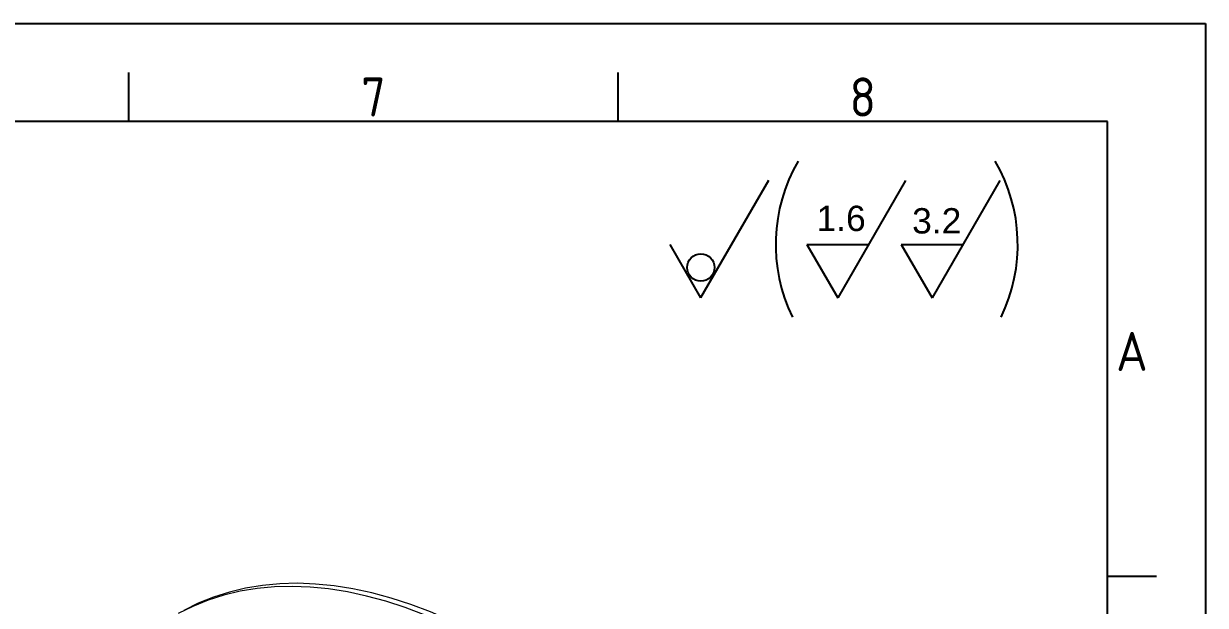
# Model space of a CAD drawing. Header units: millimetres. Extents: x 1404 to 2252, y 1260 to 1860.
# Drawn here: x 2007.9 to 2251.5, y 1739.6 to 1859.6 of the extents above; entities that cross this region are included whole.
import ezdxf
from ezdxf.enums import TextEntityAlignment as Align

# ---------------------------------------------------------------- set-up
doc = ezdxf.new("R2010")
doc.units = ezdxf.units.MM
doc.linetypes.add('ACAD_ISO05W100', pattern=[33, 24, -3, 0, -3, 0, -3])
doc.layers.add('AM_5', color=3, linetype='Continuous', lineweight=25)
doc.layers.add('AM_BOR', color=2, linetype='ACAD_ISO05W100', lineweight=35)
doc.styles.add('ACISOTS', font='isocp.shx', dxfattribs={"height": 1})
doc.styles.get("Standard").update_dxf_attribs({"font": 'arial.ttf'})

# ---------------------------------------------------------------- blocks, each defined once
blk = doc.blocks.new('A3 ZTL')
for p, q in [((401.17, 280.82), (19.57, 280.82)), ((401.17, 9.78), (401.17, 280.82))]:
    blk.add_line(p, q)
at = {"layer": 'AM_BOR', "color": 135, "linetype": 'Continuous', "lineweight": 25}
for p, q in [((0, 290.61), (410.96, 290.61)), ((410.96, 290.61), (410.96, 0))]:
    blk.add_line(p, q, dxfattribs=at)
at = {"layer": 'AM_BOR', "color": 135, "lineweight": 25}
for p, q in [((303.33, 280.82), (303.33, 285.71)), ((352.25, 280.82), (352.25, 285.71)), ((406.07, 235.32), (401.17, 235.32))]:
    blk.add_line(p, q, dxfattribs=at)
at = {"layer": 'AM_BOR', "color": 135, "lineweight": 25, "style": 'ACISOTS'}
for s, p in [('7', (327.79, 283.27)), ('8', (376.71, 283.27)), ('A', (403.62, 257.83))]:
    blk.add_text(s, height=3.91, dxfattribs=at).set_placement(p, align=Align.MIDDLE)

msp = doc.modelspace()

# ---------------------------------------------------------------- linework, layer by layer
at = {"color": 7, "linetype": 'Continuous', "lineweight": 15, "flags": 128}
for points in [[(2104.079, 1732.325), (2099.962, 1734.528), (2095.857, 1736.512), (2091.77, 1738.276), (2087.71, 1739.814), (2083.686, 1741.124), (2079.704, 1742.204), (2075.774, 1743.05), (2071.902, 1743.663), (2068.096, 1744.039), (2064.364, 1744.18), (2060.714, 1744.083), (2057.152, 1743.75), (2053.686, 1743.181), (2050.322, 1742.378), (2047.068, 1741.341), (2043.928, 1740.073), (2040.911, 1738.577)], [(2102.965, 1731.682), (2098.849, 1733.885), (2094.743, 1735.869), (2090.656, 1737.633), (2086.597, 1739.171), (2082.572, 1740.481), (2078.59, 1741.561), (2074.66, 1742.408), (2070.788, 1743.02), (2066.982, 1743.396), (2063.251, 1743.537), (2059.6, 1743.44), (2056.038, 1743.107), (2052.572, 1742.538), (2049.208, 1741.735), (2045.954, 1740.698), (2042.815, 1739.43), (2039.798, 1737.934)]]:
    msp.add_lwpolyline(points, dxfattribs=at)
at = {"layer": 'AM_5'}
for p, q in [((2161.436, 1827.253), (2147.468, 1803.061)), ((2189.706, 1827.253), (2175.738, 1803.061)), ((2209.141, 1827.253), (2195.173, 1803.061)), ((2141.119, 1814.057), (2147.468, 1803.061)), ((2169.389, 1814.057), (2182.087, 1814.057)), ((2169.389, 1814.057), (2175.738, 1803.061)), ((2188.824, 1814.057), (2201.522, 1814.057)), ((2188.824, 1814.057), (2195.173, 1803.061))]:
    msp.add_line(p, q, dxfattribs=at)
msp.add_circle((2147.492, 1809.292), 2.816, dxfattribs=at)
for centre, start, end in [((2197.126, 1814.033), 149.81687, 205.95777), ((2178.643, 1814.033), 334.04223, 30.18313)]:
    msp.add_arc(centre, 34.192, start, end, dxfattribs=at)

# ---------------------------------------------------------------- block references
at = {"linetype": 'ByBlock', "lineweight": 0, "xscale": 2.061885375, "yscale": 2.061885375, "zscale": 2.061885375}
msp.add_blockref('A3 ZTL', (1404.155, 1260.384), dxfattribs=at)

# ---------------------------------------------------------------- texts
at = {"layer": 'AM_5', "char_height": 5.2257, "attachment_point": 1}
for s, insert in [('1.6', (2171.35, 1822.041)), ('3.2', (2191.059, 1821.536))]:
    msp.add_mtext_dynamic_manual_height_columns(s, width=18.23779, gutter_width=12.5, heights=[0], dxfattribs=dict(at, insert=insert))

doc.saveas('drawing.dxf')
